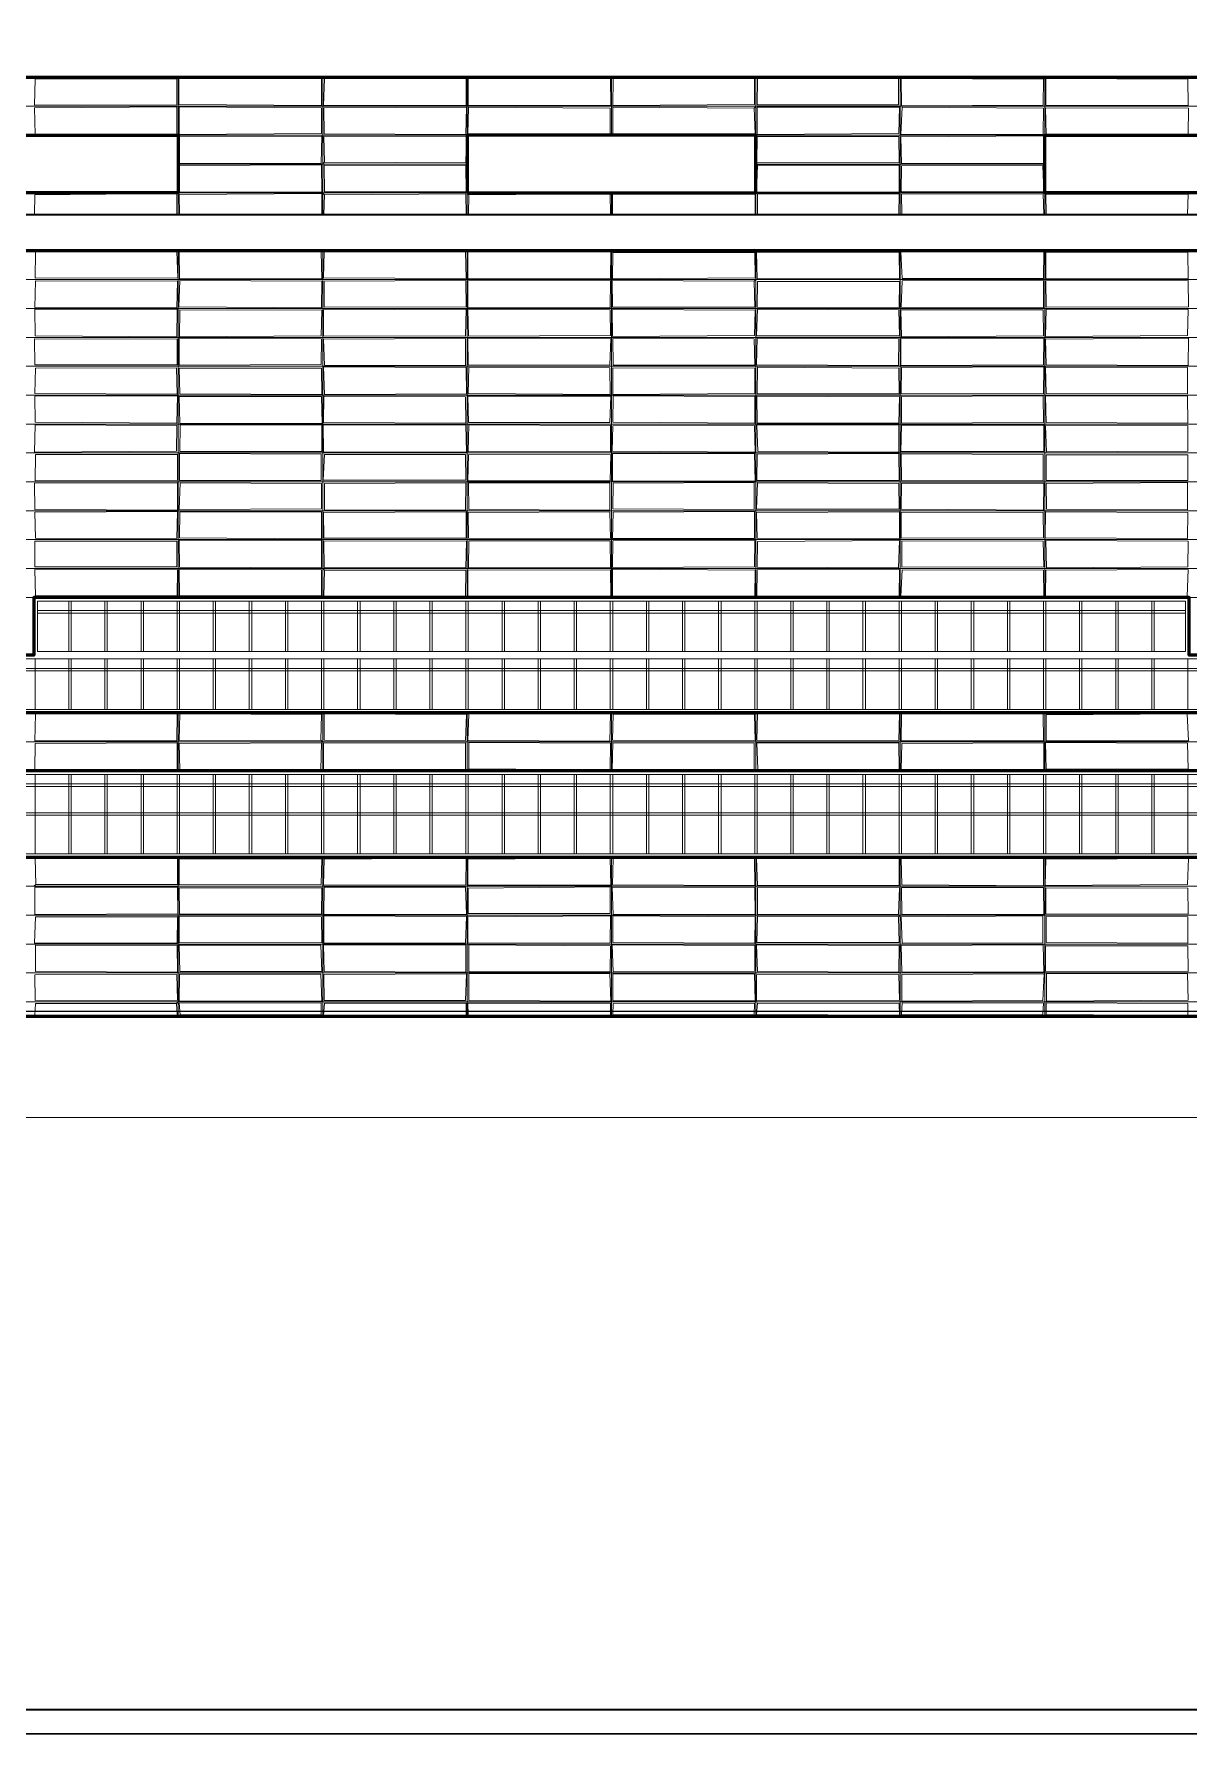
# Model space of a CAD drawing. Extents: x -50000 to 1632000, y -47600 to 308800.
# Drawn here: x 862013 to 909987, y 189500 to 260593 of the extents above; entities that cross this region are included whole.
import ezdxf

# ---------------------------------------------------------------- set-up
doc = ezdxf.new("R2010")
doc.units = 0
doc.header["$MEASUREMENT"] = 0
doc.layers.get('Defpoints').update_dxf_attribs({"color": 6})
doc.layers.add('1', color=7, linetype='Continuous')
doc.layers.add('2', color=7, linetype='Continuous')
doc.styles.get("Standard").update_dxf_attribs({"font": 'isocpeur.ttf'})
doc.dimstyles.get("Standard").update_dxf_attribs({"dimscale": 200, "dimtxt": 2.5, "dimasz": 1.5, "dimexe": 1.5, "dimexo": 5, "dimgap": 1, "dimtad": 1, "dimtoh": 1, "dimdec": 0, "dimrnd": 10, "dimzin": 0, "dimtxsty": 'Standard', "dimblk": 'OBLIQUE', "dimcen": 1, "dimdle": 1.5, "dimclrd": 256, "dimclre": 256, "dimclrt": 256, "dimadec": 0, "dimazin": 0, "dimtfac": 1, "dimtdec": 0, "dimtix": 1, "dimtmove": 0, "dimatfit": 3, "dimldrblk": 'NONE', "dimfxl": 1, "dimtolj": 1, "dimtzin": 0, "dimlwd": 18, "dimlwe": 18, "dimarcsym": 1})

# ---------------------------------------------------------------- blocks, each defined once
blk = doc.blocks.new('_Oblique')
at = {"color": 0, "linetype": 'ByBlock', "lineweight": -2}
blk.add_line((-0.5, -0.5), (0.5, 0.5), dxfattribs=at)
blk = doc.blocks.new('*D18')
at = {"layer": '1', "linetype": 'Continuous', "lineweight": 18, "transparency": 16777216}
blk.add_line((837700, 215600), (1240300, 215600), dxfattribs=at)
at = {"layer": 'Defpoints', "color": 0, "linetype": 'Continuous', "transparency": 16777216}
for p in [(838000, 220000), (1240000, 220000), (1240000, 215600)]:
    blk.add_point(p, dxfattribs=at)
at = {"layer": '1', "linetype": 'Continuous', "lineweight": 18, "transparency": 16777216, "xscale": 300, "yscale": 300, "zscale": 300, "rotation": 180}
blk.add_blockref('_Oblique', (838000, 215600), dxfattribs=at)
at = {"layer": '1', "linetype": 'Continuous', "lineweight": 18, "transparency": 16777216, "xscale": 300, "yscale": 300, "zscale": 300}
blk.add_blockref('_Oblique', (1240000, 215600), dxfattribs=at)
at = {"layer": '1', "linetype": 'Continuous', "lineweight": 18, "transparency": 16777216, "insert": (1039000, 216050), "char_height": 500, "attachment_point": 5}
blk.add_mtext('\\A1;402000', dxfattribs=at)
blk = doc.blocks.new('_None')
blk = doc.blocks.new('*D19')
at = {"layer": '2', "linetype": 'Continuous', "lineweight": 18, "transparency": 16777216}
blk.add_line((837700, -4400), (1240300, -4400), dxfattribs=at)
at = {"layer": 'Defpoints', "color": 0, "linetype": 'Continuous', "transparency": 16777216}
for p in [(1240000, 220000), (838000, 0), (1240000, -4400)]:
    blk.add_point(p, dxfattribs=at)
at = {"layer": '2', "linetype": 'Continuous', "lineweight": 18, "transparency": 16777216, "xscale": 300, "yscale": 300, "zscale": 300, "rotation": 180}
blk.add_blockref('_Oblique', (838000, -4400), dxfattribs=at)
at = {"layer": '2', "linetype": 'Continuous', "lineweight": 18, "transparency": 16777216, "xscale": 300, "yscale": 300, "zscale": 300}
blk.add_blockref('_Oblique', (1240000, -4400), dxfattribs=at)
at = {"layer": '2', "linetype": 'Continuous', "lineweight": 18, "transparency": 16777216, "insert": (1039000, -3950), "char_height": 500, "attachment_point": 5}
blk.add_mtext('\\A1;402000', dxfattribs=at)

msp = doc.modelspace()

# ---------------------------------------------------------------- linework, layer by layer
at = {"layer": '1', "color": 8, "linetype": 'Continuous', "lineweight": 13}
for p, q in [((1240300, 258800), (838000, 258800)), ((868000, 258800), (868000, 253100)), ((874000, 258800), (874000, 253100)), ((880000, 258800), (880000, 253100)), ((886000, 258800), (886000, 256400)), ((892000, 258800), (892000, 253100)), ((898000, 258800), (898000, 253100)), ((904000, 253100), (904000, 258800)), ((1240300, 257600), (838000, 257600)), ((844000, 256400), (958000, 256400)), ((880000, 255200), (868000, 255200)), ((904000, 255200), (892000, 255200)), ((916000, 254000), (838000, 254000)), ((886000, 254000), (886000, 253100)), ((1240300, 251600), (838000, 251600)), ((868000, 251600), (868000, 237200)), ((874000, 251600), (874000, 237200)), ((880000, 251600), (880000, 237200)), ((886000, 251600), (886000, 237200)), ((892000, 251600), (892000, 237200)), ((898000, 251600), (898000, 237200)), ((904000, 237200), (904000, 251600)), ((1240000, 250400), (838000, 250400)), ((1240000, 249200), (838000, 249200)), ((838000, 248000), (1240000, 248000)), ((1240000, 246800), (838000, 246800)), ((838000, 245600), (1240000, 245600)), ((838000, 244400), (1240000, 244400)), ((838000, 243200), (1240000, 243200)), ((838000, 242000), (1240000, 242000)), ((1240000, 240800), (838000, 240800)), ((838000, 239600), (1240000, 239600)), ((1240000, 238400), (838000, 238400)), ((838000, 237200), (1240000, 237200)), ((1240000, 232400), (838000, 232400)), ((868000, 232400), (868000, 230000)), ((874000, 232400), (874000, 230000)), ((880000, 232400), (880000, 230000)), ((886000, 232400), (886000, 230000)), ((892000, 232400), (892000, 230000)), ((898000, 232400), (898000, 230000)), ((904000, 232400), (904000, 230000)), ((838000, 231200), (1240000, 231200)), ((1240000, 226400), (838000, 226400)), ((868000, 226400), (868000, 219800)), ((874000, 226400), (874000, 219800)), ((880000, 219800), (880000, 226400)), ((886000, 226400), (886000, 219800)), ((892000, 226400), (892000, 219800)), ((898000, 226400), (898000, 219800)), ((904000, 226400), (904000, 219800)), ((1240000, 225200), (838000, 225200)), ((838000, 224000), (1240000, 224000)), ((838000, 222800), (1240000, 222800)), ((1240000, 221600), (838000, 221600)), ((1240000, 220400), (838000, 220400)), ((830684.8, 219800), (1240000, 219800))]:
    msp.add_line(p, q, dxfattribs=at)
at = {"layer": '1', "color": 8, "linetype": 'Continuous', "lineweight": 9}
for p, q in [((862027.6, 257649.2), (862045.1, 258730)), ((862045.1, 258730), (867941.3, 258740.2)), ((867938.9, 257654.5), (867941.3, 258740.2)), ((868027.1, 257668.5), (868028.3, 258761.8)), ((868028.3, 258761.8), (873954.6, 258752)), ((873945.1, 257635), (873954.6, 258752)), ((874036.9, 257633), (874070.6, 258743.5)), ((874070.6, 258743.5), (879959.1, 258767.5)), ((879963.5, 257636.9), (879959.1, 258767.5)), ((880038.6, 258756.9), (885953.5, 258768)), ((880048.4, 257631.4), (880038.6, 258756.9)), ((885967.1, 257630.7), (885953.5, 258768)), ((886060.4, 257637.1), (886064.9, 258745)), ((886064.9, 258745), (891937.7, 258769.4)), ((891945.1, 257669), (891937.7, 258769.4)), ((892052.7, 257665.1), (892072, 258739.3)), ((892072, 258739.3), (897931.2, 258762.7)), ((897932.1, 257664.7), (897931.2, 258762.7)), ((898036.1, 258758.5), (903950.5, 258729.3)), ((898051.9, 257625.6), (898036.1, 258758.5)), ((903935.5, 257642.5), (903950.5, 258729.3)), ((904047.4, 257642.2), (904052.8, 258759.9)), ((904052.8, 258759.9), (909953.8, 258727.8)), ((909955.3, 257633.2), (909953.8, 258727.8)), ((862027.6, 257649.2), (867938.9, 257654.5)), ((862030.6, 257535.2), (867932.7, 257573.1)), ((862057.2, 256431.6), (862030.6, 257535.2)), ((867931.8, 256441.1), (867932.7, 257573.1)), ((868027.1, 257668.5), (873945.1, 257635)), ((868031.4, 256429.3), (868032.8, 257572.4)), ((868032.8, 257572.4), (873953.2, 257534.6)), ((873943.4, 256470.6), (873953.2, 257534.6)), ((874036.9, 257633), (879963.5, 257636.9)), ((874040, 257534.2), (879968.9, 257556.9)), ((874057, 256455.1), (874040, 257534.2)), ((879946.6, 256433.5), (879968.9, 257556.9)), ((880031, 256446.7), (880062.3, 257562.4)), ((880048.4, 257631.4), (885967.1, 257630.7)), ((880062.3, 257562.4), (885948.2, 257525.9)), ((885948.2, 256469.5), (885948.2, 257525.9)), ((886051.8, 256445.6), (886053.6, 257563.8)), ((886053.6, 257563.8), (891926, 257528.5)), ((886060.4, 257637.1), (891945.1, 257669)), ((892000, 257600), (891926, 257528.5)), ((891969.7, 256454.2), (891926, 257528.5)), ((892050.1, 257565.1), (897970, 257556.9)), ((892050.7, 256427), (892050.1, 257565.1)), ((892052.7, 257665.1), (897932.1, 257664.7)), ((897932.8, 256465.1), (897970, 257556.9)), ((898025.8, 256428.4), (898074.8, 257557.3)), ((898051.9, 257625.6), (903935.5, 257642.5)), ((898074.8, 257557.3), (903943.8, 257528.2)), ((903931.3, 256435.5), (903943.8, 257528.2)), ((904030.9, 257539.9), (909971.3, 257525.4)), ((904057.5, 256430.9), (904030.9, 257539.9)), ((904047.4, 257642.2), (909955.3, 257633.2)), ((909967, 256432.4), (909971.3, 257525.4)), ((862057.2, 256431.6), (867931.8, 256441.1)), ((868031.4, 256429.3), (873943.4, 256470.6)), ((868044.2, 255231.2), (868046.6, 256327)), ((868046.6, 256327), (873958.6, 256355.4)), ((873936.3, 255225.7), (873958.6, 256355.4)), ((874046, 256344.6), (879969.3, 256327.9)), ((874070.1, 255273.2), (874046, 256344.6)), ((874057, 256455.1), (879946.6, 256433.5)), ((879948.1, 255246.1), (879969.3, 256327.9)), ((880031, 256446.7), (885948.2, 256469.5)), ((886051.8, 256445.6), (891969.7, 256454.2)), ((892043.5, 255267.4), (892050.4, 256350.1)), ((892050.4, 256350.1), (897937.2, 256350.7)), ((892050.7, 256427), (897932.8, 256465.1)), ((897953.4, 255253.9), (897937.2, 256350.7)), ((898025.8, 256428.4), (903931.3, 256435.5)), ((898026, 256325.8), (903957.3, 256373.3)), ((898047, 255227.2), (898026, 256325.8)), ((903956.6, 255231.4), (903957.3, 256373.3)), ((904057.5, 256430.9), (909967, 256432.4)), ((868044.2, 255231.2), (873936.3, 255225.7)), ((874000, 255200), (874070.1, 255273.2)), ((874070.1, 255273.2), (879948.1, 255246.1)), ((892043.5, 255267.4), (897953.4, 255253.9)), ((898047, 255227.2), (903956.6, 255231.4)), ((868025.7, 255135.9), (873947.3, 255172)), ((868042.2, 254047), (868025.7, 255135.9)), ((873969.5, 254034.2), (873947.3, 255172)), ((874065.2, 255157.3), (879952.8, 255140.6)), ((874071.3, 254047.3), (874065.2, 255157.3)), ((879955.3, 254041.1), (879952.8, 255140.6)), ((892031.5, 254035.8), (892071.8, 255156.9)), ((892071.8, 255156.9), (897958.2, 255155.7)), ((897949.9, 254035.4), (897958.2, 255155.7)), ((898032.3, 254041.3), (898048.5, 255132.6)), ((898048.5, 255132.6), (903926.6, 255145.6)), ((903965.9, 254053.5), (903926.6, 255145.6)), ((862030.1, 253100), (862039.7, 253926)), ((862039.7, 253926), (867942, 253973.3)), ((867936.1, 253100), (867942, 253973.3)), ((868040.3, 253933.4), (873960.8, 253971.6)), ((868043.2, 253100), (868040.3, 253933.4)), ((868042.2, 254047), (873969.5, 254034.2)), ((873962.7, 253100), (873960.8, 253971.6)), ((874000, 254000), (874072.3, 253925)), ((874044.5, 253100), (874072.3, 253925)), ((874071.3, 254047.3), (879955.3, 254041.1)), ((874072.3, 253925), (879947.3, 253961.9)), ((879966.9, 253100), (879947.3, 253961.9)), ((880000, 254000), (880074.4, 253927)), ((880064.2, 253100), (880074.4, 253927)), ((880074.4, 253927), (885944.6, 253963.8)), ((885962.2, 253100), (885944.6, 253963.8)), ((886043.5, 253952.7), (891964.8, 253953.1)), ((886047.8, 253100), (886043.5, 253952.7)), ((891968.9, 253100), (891964.8, 253953.1)), ((892031.5, 254035.8), (897949.9, 254035.4)), ((892067.6, 253963.2), (897952.1, 253957.8)), ((892071.9, 253100), (892067.6, 253963.2)), ((897933.5, 253100), (897952.1, 253957.8)), ((898032.3, 254041.3), (903965.9, 254053.5)), ((898046.7, 253947.1), (903942.6, 253964.6)), ((898065.7, 253100), (898046.7, 253947.1)), ((903965.1, 253100), (903942.6, 253964.6)), ((904048.3, 253945.1), (909967, 253942.9)), ((904056.7, 253100), (904048.3, 253945.1)), ((909937.6, 253100), (909967, 253942.9)), ((892000, 251600), (891925.6, 251670.2)), ((862054.1, 250464.6), (862068.5, 251544.5)), ((862068.5, 251544.5), (867935.8, 251555.2)), ((867974.9, 250470.1), (867935.8, 251555.2)), ((868042.3, 251547.8), (873942.7, 251555.1)), ((868050.5, 250436.4), (868042.3, 251547.8)), ((873968.1, 250438.2), (873942.7, 251555.1)), ((874026, 250472.1), (874065.5, 251559.7)), ((874065.5, 251559.7), (879936.1, 251566.9)), ((879964.9, 250448.7), (879936.1, 251566.9)), ((880025, 250439.1), (880033.3, 251536.9)), ((880033.3, 251536.9), (885971.1, 251571.6)), ((885955.2, 250446.5), (885971.1, 251571.6)), ((886045.2, 250432.1), (886062.2, 251530.2)), ((886062.2, 251530.2), (891958.3, 251528)), ((891963.9, 250469.8), (891958.3, 251528)), ((892029.7, 251539.6), (897959.6, 251543.1)), ((892048.7, 250431.1), (892029.7, 251539.6)), ((897971.3, 250429), (897959.6, 251543.1)), ((898028.9, 251549.4), (903970.4, 251572.7)), ((898074, 250451.6), (898028.9, 251549.4)), ((903950.4, 250441.7), (903970.4, 251572.7)), ((904045.5, 251536.8), (909944.1, 251535.8)), ((904049.2, 250445.2), (904045.5, 251536.8)), ((909968.1, 250429.7), (909944.1, 251535.8)), ((862034.5, 249243.6), (862069, 250344.8)), ((862054.1, 250464.6), (867974.9, 250470.1)), ((862069, 250344.8), (867971.1, 250330.7)), ((867933.5, 249226.5), (867971.1, 250330.7)), ((868025.8, 249269.5), (868063.9, 250365.9)), ((868050.5, 250436.4), (873968.1, 250438.2)), ((868063.9, 250365.9), (873957.4, 250342.3)), ((873943.8, 249230.2), (873957.4, 250342.3)), ((874026, 250472.1), (879964.9, 250448.7)), ((874061.5, 249258.8), (874064.4, 250338.6)), ((874064.4, 250338.6), (879945.2, 250366.1)), ((879955.2, 249273), (879945.2, 250366.1)), ((880025, 250439.1), (885955.2, 250446.5)), ((880025.4, 249241.4), (880028.3, 250346.7)), ((880028.3, 250346.7), (885959.6, 250368.3)), ((885939.1, 249232.7), (885959.6, 250368.3)), ((886025.8, 250368.9), (891928.6, 250329.7)), ((886035.7, 249257.4), (886025.8, 250368.9)), ((886045.2, 250432.1), (891963.9, 250469.8)), ((892000, 250400), (891928.6, 250329.7)), ((891961.7, 249253.4), (891928.6, 250329.7)), ((892048.7, 250431.1), (897971.3, 250429)), ((892058.7, 249254.6), (892060.4, 250328.5)), ((892060.4, 250328.5), (897972.7, 250328.8)), ((897949.5, 249246.2), (897972.7, 250328.8)), ((898041.1, 249255.8), (898072, 250342.9)), ((898072, 250342.9), (903947.8, 250364.1)), ((898074, 250451.6), (903950.4, 250441.7)), ((903955.6, 249228.1), (903947.8, 250364.1)), ((904043.8, 250347.4), (909968.2, 250367.6)), ((904059.3, 249256.2), (904043.8, 250347.4)), ((904049.2, 250445.2), (909968.1, 250429.7)), ((909969, 249272.5), (909968.2, 250367.6)), ((862032.3, 249170.3), (867956.4, 249173.8)), ((862054.4, 248071.6), (862032.3, 249170.3)), ((862034.5, 249243.6), (867933.5, 249226.5)), ((867942.8, 248028), (867956.4, 249173.8)), ((868025.8, 249269.5), (873943.8, 249230.2)), ((868054.3, 248029.9), (868059.6, 249147.2)), ((868059.6, 249147.2), (873967.9, 249135.9)), ((873941.5, 248068.3), (873967.9, 249135.9)), ((874029, 249139.4), (879965.1, 249168.3)), ((874034.2, 248059.9), (874029, 249139.4)), ((874061.5, 249258.8), (879955.2, 249273)), ((879932.1, 248051.4), (879965.1, 249168.3)), ((880025.4, 249241.4), (885939.1, 249232.7)), ((880032.2, 249152.1), (885946.4, 249144.6)), ((880051.2, 248058.1), (880032.2, 249152.1)), ((885962.1, 248074.9), (885946.4, 249144.6)), ((886028.6, 249165.8), (891972.1, 249126.6)), ((886039.7, 248032.2), (886028.6, 249165.8)), ((886035.7, 249257.4), (891961.7, 249253.4)), ((891940.4, 248073.5), (891972.1, 249126.6)), ((892031.7, 248069.9), (892065.9, 249171.9)), ((892058.7, 249254.6), (897949.5, 249246.2)), ((892065.9, 249171.9), (897945.3, 249142.8)), ((897962, 248059.1), (897945.3, 249142.8)), ((898027.3, 249142.6), (903942.3, 249141.5)), ((898054.2, 248026.4), (898027.3, 249142.6)), ((898041.1, 249255.8), (903955.6, 249228.1)), ((903956.5, 248058.5), (903942.3, 249141.5)), ((904054.8, 249174.7), (904029.2, 248042.4)), ((909955, 249165.4), (904054.8, 249174.7)), ((904059.3, 249256.2), (909969, 249272.5)), ((909936.5, 248073.7), (909955, 249165.4)), ((862025, 247942.8), (867946.2, 247932.4)), ((862041, 246856), (862025, 247942.8)), ((862054.4, 248071.6), (867942.8, 248028)), ((867950.1, 246863.5), (867946.2, 247932.4)), ((868038.9, 247952.9), (873948.5, 247946.6)), ((868041.3, 246849.3), (868038.9, 247952.9)), ((868054.3, 248029.9), (873941.5, 248068.3)), ((873939.1, 246871.6), (873948.5, 247946.6)), ((874034.2, 248059.9), (879932.1, 248051.4)), ((874038.3, 247928.7), (879935.5, 247954.5)), ((874071.6, 246840.5), (874038.3, 247928.7)), ((879937.6, 246829), (879935.5, 247954.5)), ((880037, 247954), (885972.9, 247936.6)), ((880042.8, 246860.4), (880037, 247954)), ((880051.2, 248058.1), (885962.1, 248074.9)), ((885931.6, 246844), (885972.9, 247936.6)), ((886039.7, 248032.2), (891940.4, 248073.5)), ((886054.2, 247955.1), (891929.2, 247944.4)), ((886071.7, 246851.1), (886054.2, 247955.1)), ((891954, 246844.2), (891929.2, 247944.4)), ((892028.9, 246863.9), (892056.3, 247967.1)), ((892031.7, 248069.9), (897962, 248059.1)), ((892056.3, 247967.1), (897944.7, 247946.5)), ((897932.2, 246833.9), (897944.7, 247946.5)), ((898026.3, 246836.5), (898026.5, 247943.1)), ((898026.5, 247943.1), (903966.4, 247954.3)), ((898054.2, 248026.4), (903956.5, 248058.5)), ((903951.4, 246859.9), (903966.4, 247954.3)), ((904029.2, 248042.4), (909936.5, 248073.7)), ((904037, 247926.9), (909974.7, 247968.7)), ((904060, 246865), (904037, 247926.9)), ((909958.3, 246836), (909974.7, 247968.7)), ((862039.6, 245667.8), (862058.9, 246727.1)), ((862041, 246856), (867950.1, 246863.5)), ((862058.9, 246727.1), (867931.3, 246737.1)), ((867956.5, 245643.2), (867931.3, 246737.1)), ((868040.5, 246727.6), (873953.1, 246725.2)), ((868057, 245656.7), (868040.5, 246727.6)), ((868041.3, 246849.3), (873939.1, 246871.6)), ((873968.2, 245630.9), (873953.1, 246725.2)), ((874033.4, 246774.9), (879954.9, 246756.4)), ((874071.4, 245625.7), (874033.4, 246774.9)), ((874071.6, 246840.5), (879937.6, 246829)), ((879970.2, 245655.8), (879954.9, 246756.4)), ((880042.8, 246860.4), (885931.6, 246844)), ((880044.3, 245673.8), (880074, 246761.2)), ((880074, 246761.2), (885927, 246732.9)), ((885942.8, 245629.7), (885927, 246732.9)), ((886053.6, 246734.8), (891956.9, 246728.1)), ((886060.6, 245634.8), (886053.6, 246734.8)), ((886071.7, 246851.1), (891954, 246844.2)), ((891960.3, 245666.3), (891956.9, 246728.1)), ((892028.9, 246863.9), (897932.2, 246833.9)), ((892054.8, 245657.2), (892060.6, 246768.6)), ((892060.6, 246768.6), (897942.8, 246728.5)), ((897948.2, 245651.4), (897942.8, 246728.5)), ((898026.3, 246836.5), (903951.4, 246859.9)), ((898042, 245671.2), (898053.1, 246755.4)), ((898053.1, 246755.4), (903961.9, 246774.9)), ((903955.5, 245657.4), (903961.9, 246774.9)), ((904036.4, 246768.7), (909934.3, 246746.4)), ((904067.7, 245672.4), (904036.4, 246768.7)), ((904060, 246865), (909958.3, 246836)), ((909929.2, 245656.1), (909934.3, 246746.4)), ((862039.6, 245667.8), (867956.5, 245643.2)), ((862042.4, 245556.1), (867960.5, 245573.6)), ((862053.7, 244472.4), (862042.4, 245556.1)), ((867939.2, 244442.9), (867960.5, 245573.6)), ((868033.4, 245550.7), (873944, 245540.1)), ((868064.7, 244431), (868033.4, 245550.7)), ((868057, 245656.7), (873968.2, 245630.9)), ((873973.1, 244425.6), (873944, 245540.1)), ((874034.3, 244467.2), (874044.6, 245552.5)), ((874044.6, 245552.5), (879927.8, 245533.2)), ((874071.4, 245625.7), (879970.2, 245655.8)), ((879945.8, 244438.7), (879927.8, 245533.2)), ((880035.7, 245560.3), (885968.4, 245564.9)), ((880056.3, 244471.8), (880035.7, 245560.3)), ((880044.3, 245673.8), (885942.8, 245629.7)), ((885929.2, 244465.7), (885968.4, 245564.9)), ((886053.5, 244473.2), (886073, 245567.2)), ((886060.6, 245634.8), (891960.3, 245666.3)), ((886073, 245567.2), (891950.2, 245547.6)), ((891953.3, 244435.8), (891950.2, 245547.6)), ((892043.3, 245560.5), (897966.1, 245525.7)), ((892051.8, 244432.1), (892043.3, 245560.5)), ((892054.8, 245657.2), (897948.2, 245651.4)), ((897945.4, 244435.6), (897966.1, 245525.7)), ((898042, 245671.2), (903955.5, 245657.4)), ((898051.9, 245542.9), (903941.5, 245571.1)), ((898053.6, 244441.4), (898051.9, 245542.9)), ((903956.8, 244467.1), (903941.5, 245571.1)), ((904040.2, 245571), (909936.6, 245555.4)), ((904066, 244460.5), (904040.2, 245571)), ((904067.7, 245672.4), (909929.2, 245656.1)), ((909950.4, 244435.7), (909936.6, 245555.4)), ((862030.7, 243239.7), (862051.3, 244365.6)), ((862051.3, 244365.6), (867932.8, 244341.6)), ((862053.7, 244472.4), (867939.2, 244442.9)), ((867931.4, 243271.5), (867932.8, 244341.6)), ((868064.3, 243266.3), (868070.6, 244361.9)), ((868064.7, 244431), (873973.1, 244425.6)), ((868070.6, 244361.9), (873967.7, 244371.4)), ((873957.6, 243258), (873967.7, 244371.4)), ((874025.7, 244374.6), (879942.9, 244369.8)), ((874035.2, 243243.9), (874025.7, 244374.6)), ((874034.3, 244467.2), (879945.8, 244438.7)), ((879968.8, 243238), (879942.9, 244369.8)), ((880040, 243254.5), (880069.8, 244374.2)), ((880056.3, 244471.8), (885929.2, 244465.7)), ((880069.8, 244374.2), (885958.9, 244334.7)), ((885960.5, 243246.9), (885958.9, 244334.7)), ((886031.8, 243272.5), (886059.1, 244332.3)), ((886053.5, 244473.2), (891953.3, 244435.8)), ((886059.1, 244332.3), (891936.8, 244335.9)), ((891967.2, 243233.4), (891936.8, 244335.9)), ((892033.2, 244360.7), (897941, 244366)), ((892073.6, 243264.2), (892033.2, 244360.7)), ((892051.8, 244432.1), (897945.4, 244435.6)), ((897937.8, 243231.8), (897941, 244366)), ((898025.4, 243257), (898052.1, 244356.9)), ((898052.1, 244356.9), (903967.3, 244350.6)), ((898053.6, 244441.4), (903956.8, 244467.1)), ((903966.5, 243265.9), (903967.3, 244350.6)), ((904028, 244331.4), (909946.5, 244335.9)), ((904069.7, 243245.1), (904028, 244331.4)), ((904066, 244460.5), (909950.4, 244435.7)), ((909951.6, 243268.3), (909946.5, 244335.9)), ((862030.7, 243239.7), (867931.4, 243271.5)), ((868045.5, 242054), (868052.7, 243172.2)), ((868052.7, 243172.2), (873931.1, 243146.4)), ((868064.3, 243266.3), (873957.6, 243258)), ((873938.6, 242062.2), (873931.1, 243146.4)), ((874035.2, 243243.9), (879968.8, 243238)), ((880032, 242038.8), (880062.2, 243138.3)), ((880040, 243254.5), (885960.5, 243246.9)), ((880062.2, 243138.3), (885968.1, 243127.7)), ((886031.8, 243272.5), (891967.2, 243233.4)), ((886035.1, 243166.1), (891944.9, 243175)), ((886046, 242029.2), (886035.1, 243166.1)), ((891964.1, 242030.5), (891944.9, 243175)), ((892033.2, 242052.8), (892052.6, 243146.5)), ((892052.6, 243146.5), (897939.9, 243171.6)), ((892073.6, 243264.2), (897937.8, 243231.8)), ((897946.8, 242053.1), (897939.9, 243171.6)), ((898025.4, 243257), (903966.5, 243265.9)), ((898039.6, 243162.5), (903936, 243140.6)), ((898049, 242060.1), (898039.6, 243162.5)), ((903939.8, 242049), (903936, 243140.6)), ((904069.7, 243245.1), (909951.6, 243268.3)), ((862046.1, 242042.1), (862069.6, 243129.3)), ((862069.6, 243129.3), (867971.7, 243135.7)), ((867963.8, 242067.9), (867971.7, 243135.7)), ((874025, 242067.8), (874074.1, 243138)), ((874074.1, 243138), (879937.3, 243133.3)), ((879944.8, 242063.8), (879937.3, 243133.3)), ((885941.7, 242040.2), (885968.1, 243127.7)), ((904062.2, 243127.2), (909943, 243129.1)), ((904067.3, 242062.1), (904062.2, 243127.2)), ((909941.2, 242051.1), (909943, 243129.1)), ((862030.6, 241943.6), (867965.4, 241955.1)), ((862037.2, 240846.9), (862030.6, 241943.6)), ((862046.1, 242042.1), (867963.8, 242067.9)), ((867972.8, 240827.5), (867965.4, 241955.1)), ((868029.4, 240848.6), (868073.6, 241952.7)), ((868045.5, 242054), (873938.6, 242062.2)), ((868073.6, 241952.7), (873951, 241938.2)), ((873946.4, 240872.9), (873951, 241938.2)), ((874025, 242067.8), (879944.8, 242063.8)), ((874069.9, 241928.8), (879951.6, 241952.6)), ((874072.3, 240843.1), (874069.9, 241928.8)), ((879934.2, 240829), (879951.6, 241952.6)), ((880032, 242038.8), (885941.7, 242040.2)), ((880053, 241964.4), (885926.8, 241961.7)), ((880066.1, 240853.4), (880053, 241964.4)), ((885932, 240827), (885926.8, 241961.7)), ((886046, 242029.2), (891964.1, 242030.5)), ((886054.8, 240874), (886070.4, 241942.2)), ((886070.4, 241942.2), (891933.2, 241968.3)), ((891932.3, 240858.3), (891933.2, 241968.3)), ((892031.8, 240867), (892066, 241958.2)), ((892033.2, 242052.8), (897946.8, 242053.1)), ((892066, 241958.2), (897941.1, 241934.4)), ((897952.1, 240867.9), (897941.1, 241934.4)), ((898038.3, 240870.8), (898046.5, 241941.2)), ((898046.5, 241941.2), (903968.5, 241951.5)), ((898049, 242060.1), (903939.8, 242049)), ((903949.8, 240826.8), (903968.5, 241951.5)), ((904060, 241925.4), (909938.7, 241973.2)), ((904074.9, 240862.2), (904060, 241925.4)), ((904067.3, 242062.1), (909941.2, 242051.1)), ((909931.6, 240840.6), (909938.7, 241973.2)), ((862032.3, 240735.4), (867964.6, 240770.6)), ((862072.6, 239666.9), (862032.3, 240735.4)), ((862037.2, 240846.9), (867972.8, 240827.5)), ((867939.8, 239653.7), (867964.6, 240770.6)), ((868029.4, 240848.6), (873946.4, 240872.9)), ((868047.8, 239671.9), (868066, 240761.1)), ((868066, 240761.1), (873952.7, 240759.9)), ((873947.3, 239637.9), (873952.7, 240759.9)), ((874028.8, 240726.4), (879962.3, 240751)), ((874050.3, 239658.4), (874028.8, 240726.4)), ((874072.3, 240843.1), (879934.2, 240829)), ((879965.4, 239665.6), (879962.3, 240751)), ((880038.9, 240727.5), (885933.3, 240753.7)), ((880062.3, 239657), (880038.9, 240727.5)), ((880066.1, 240853.4), (885932, 240827)), ((885957.7, 239641.3), (885933.3, 240753.7)), ((886043.1, 239647.6), (886072.5, 240739.1)), ((886054.8, 240874), (891932.3, 240858.3)), ((886072.5, 240739.1), (891943.6, 240770.5)), ((891942.1, 239650.6), (891943.6, 240770.5)), ((892031.5, 240727.3), (897960.2, 240752.2)), ((892056.6, 239660.4), (892031.5, 240727.3)), ((892031.8, 240867), (897952.1, 240867.9)), ((897971.2, 239640.2), (897960.2, 240752.2)), ((898032.8, 239654.7), (898043, 240730.8)), ((898038.3, 240870.8), (903949.8, 240826.8)), ((898043, 240730.8), (903939.2, 240734.9)), ((903943.9, 239672), (903939.2, 240734.9)), ((904025.8, 239672.1), (904034.5, 240760.1)), ((904034.5, 240760.1), (909948, 240731)), ((904074.9, 240862.2), (909931.6, 240840.6)), ((909936.1, 239644.9), (909948, 240731)), ((862072.6, 239666.9), (867939.8, 239653.7)), ((868047.8, 239671.9), (873947.3, 239637.9)), ((874050.3, 239658.4), (879965.4, 239665.6)), ((880062.3, 239657), (885957.7, 239641.3)), ((886043.1, 239647.6), (891942.1, 239650.6)), ((892056.6, 239660.4), (897971.2, 239640.2)), ((898032.8, 239654.7), (903943.9, 239672)), ((904025.8, 239672.1), (909936.1, 239644.9)), ((862037.2, 239541.8), (867939.6, 239530.3)), ((862039.2, 238472.4), (862037.2, 239541.8)), ((867942.7, 238471.3), (867939.6, 239530.3)), ((868034, 239560.9), (873952.5, 239573.9)), ((868054, 238457.9), (868034, 239560.9)), ((873943.4, 238432.8), (873952.5, 239573.9)), ((874051.4, 239551.7), (879970.7, 239539.2)), ((874063.3, 238448.1), (874051.4, 239551.7)), ((879946.1, 238429.7), (879970.7, 239539.2)), ((880055.6, 238431.2), (880066.2, 239550.1)), ((880066.2, 239550.1), (885947, 239556.3)), ((885951.8, 238435.6), (885947, 239556.3)), ((886041.4, 238439.2), (886058.9, 239552.1)), ((886058.9, 239552.1), (891958.1, 239558.1)), ((891935.4, 238468.4), (891958.1, 239558.1)), ((892053.3, 238452.1), (892066.5, 239526.3)), ((892066.5, 239526.3), (897970.3, 239564.6)), ((897929.6, 238433.5), (897970.3, 239564.6)), ((898061.9, 238453.9), (898069.6, 239543.1)), ((898069.6, 239543.1), (903937.7, 239533.8)), ((903961.7, 238463.6), (903937.7, 239533.8)), ((904054, 239557.7), (909956.6, 239534.6)), ((904068.9, 238434.6), (904054, 239557.7)), ((909950.4, 238469.5), (909956.6, 239534.6)), ((862039.2, 238472.4), (867942.7, 238471.3)), ((862041.3, 238354.1), (867969.1, 238339.1)), ((862072.3, 237258.7), (862041.3, 238354.1)), ((867948.7, 237264.3), (867969.1, 238339.1)), ((868039.5, 238353.1), (873948, 238351.8)), ((868045.6, 237262.2), (868039.5, 238353.1)), ((868054, 238457.9), (873943.4, 238432.8)), ((873951.3, 237261.3), (873948, 238351.8)), ((874000, 238400), (874072.8, 238327.8)), ((874044.1, 237244.8), (874072.8, 238327.8)), ((874063.3, 238448.1), (879946.1, 238429.7)), ((874072.8, 238327.8), (879948.6, 238331.4)), ((879929.1, 237238.3), (879948.6, 238331.4)), ((880026.9, 237271.6), (880029.7, 238330.5)), ((880029.7, 238330.5), (885958.6, 238348.9)), ((880055.6, 238431.2), (885951.8, 238435.6)), ((885969.4, 237231.2), (885958.6, 238348.9)), ((886037.5, 237264.5), (886046.6, 238367.3)), ((886041.4, 238439.2), (891935.4, 238468.4)), ((886046.6, 238367.3), (891973.7, 238332.5)), ((891961.1, 237245.4), (891973.7, 238332.5)), ((892042.6, 237248.4), (892051.5, 238349.4)), ((892051.5, 238349.4), (897962, 238355.1)), ((892053.3, 238452.1), (897929.6, 238433.5)), ((897953.2, 237254.7), (897962, 238355.1)), ((898074.9, 238342.8), (898029.3, 237256.9)), ((898061.9, 238453.9), (903961.7, 238463.6)), ((903946.2, 238334.7), (898074.9, 238342.8)), ((903964.9, 237245.2), (903946.2, 238334.7)), ((904033.6, 237261.2), (904051.6, 238330.4)), ((904051.6, 238330.4), (909960.8, 238353.5)), ((904068.9, 238434.6), (909950.4, 238469.5)), ((909926.4, 237237.5), (909960.8, 238353.5)), ((862072.3, 237258.7), (867948.7, 237264.3)), ((868045.6, 237262.2), (873951.3, 237261.3)), ((874044.1, 237244.8), (879929.1, 237238.3)), ((880026.9, 237271.6), (885969.4, 237231.2)), ((886037.5, 237264.5), (891961.1, 237245.4)), ((892042.6, 237248.4), (897953.2, 237254.7)), ((898029.3, 237256.9), (903964.9, 237245.2)), ((904033.6, 237261.2), (909926.4, 237237.5)), ((862035.7, 231239.2), (862063, 232347.1)), ((862063, 232347.1), (867953.8, 232357.5)), ((867936.3, 231236.7), (867953.8, 232357.5)), ((868037.4, 231262.5), (868069.3, 232365.7)), ((868069.3, 232365.7), (873945.5, 232338.5)), ((873927.7, 231270.9), (873945.5, 232338.5)), ((874062.9, 231264), (874066.5, 232367.8)), ((874066.5, 232367.8), (879968.8, 232337.7)), ((879930.1, 231254.6), (879968.8, 232337.7)), ((880029.7, 231261.5), (880071, 232347)), ((880071, 232347), (885953, 232357.1)), ((885928.5, 231230.9), (885953, 232357.1)), ((886042.7, 231271.5), (886067.3, 232348.3)), ((886067.3, 232348.3), (891944.8, 232341.4)), ((891964.9, 231252.7), (891944.8, 232341.4)), ((892033, 231274.1), (892067.6, 232359.4)), ((892067.6, 232359.4), (897969.6, 232372.9)), ((897934.4, 231252.9), (897969.6, 232372.9)), ((898033.6, 231241.2), (898051, 232350.3)), ((898051, 232350.3), (903932.8, 232357.8)), ((903950.6, 231235.8), (903932.8, 232357.8)), ((904060.2, 231248.8), (904062.4, 232329.2)), ((904062.4, 232329.2), (909925.1, 232367.6)), ((909972.1, 231249), (909925.1, 232367.6)), ((862035.7, 231239.2), (867936.3, 231236.7)), ((862038.2, 230061.4), (862048.8, 231126.9)), ((862048.8, 231126.9), (867954.3, 231154)), ((867953.4, 230039.5), (867954.3, 231154)), ((868037.4, 231262.5), (873927.7, 231270.9)), ((868037.5, 231128.2), (873950, 231157.2)), ((868061.9, 230042.9), (868037.5, 231128.2)), ((873927.2, 230034.6), (873950, 231157.2)), ((874000, 231200), (873927.7, 231270.9)), ((874027.6, 230049.5), (874029.5, 231141.3)), ((874029.5, 231141.3), (879937.1, 231153)), ((874062.9, 231264), (879930.1, 231254.6)), ((879928.9, 230037.4), (879937.1, 231153)), ((880029.7, 231261.5), (885928.5, 231230.9)), ((880072.9, 230074.1), (880074.3, 231174.5)), ((880074.3, 231174.5), (885961.4, 231141.2)), ((885947.6, 230039.7), (885961.4, 231141.2)), ((886031.3, 230028.7), (886049.2, 231161.5)), ((886042.7, 231271.5), (891964.9, 231252.7)), ((886049.2, 231161.5), (891926.2, 231151.7)), ((891930.4, 230032.3), (891926.2, 231151.7)), ((892033, 231274.1), (897934.4, 231252.9)), ((892040, 231158.6), (897938.8, 231156.9)), ((892074.7, 230064.2), (892040, 231158.6)), ((897957.5, 230039.7), (897938.8, 231156.9)), ((898033.6, 231241.2), (903950.6, 231235.8)), ((898035.2, 230054.5), (898058.6, 231127.2)), ((898058.6, 231127.2), (903965.8, 231159.9)), ((903959.5, 230054.3), (903965.8, 231159.9)), ((904027.8, 231173.2), (909932.5, 231144.2)), ((904063.4, 230061.7), (904027.8, 231173.2)), ((904060.2, 231248.8), (909972.1, 231249)), ((909956.6, 230068.4), (909932.5, 231144.2)), ((862038.2, 230061.4), (867953.4, 230039.5)), ((868061.9, 230042.9), (873927.2, 230034.6)), ((874027.6, 230049.5), (879928.9, 230037.4)), ((880000, 230000), (880072.9, 230074.1)), ((880072.9, 230074.1), (885947.6, 230039.7)), ((886031.3, 230028.7), (891930.4, 230032.3)), ((892074.7, 230064.2), (897957.5, 230039.7)), ((898035.2, 230054.5), (903959.5, 230054.3)), ((904063.4, 230061.7), (909956.6, 230068.4)), ((862049.7, 226372.3), (867962, 226371.7)), ((862073.8, 225271.7), (862049.7, 226372.3)), ((867963, 225274.4), (867962, 226371.7)), ((868035.8, 226333), (873968.2, 226347.8)), ((868035.9, 225264.6), (868035.8, 226333)), ((873938.8, 225268.8), (873968.2, 226347.8)), ((874027.1, 225242), (874057.1, 226325.9)), ((874057.1, 226325.9), (879955, 226370)), ((879943.8, 225262.4), (879955, 226370)), ((880030.4, 225241.6), (880034.5, 226329.2)), ((880034.5, 226329.2), (885939.7, 226370.8)), ((885969.2, 225246.5), (885939.7, 226370.8)), ((886045.4, 225258.5), (886069.3, 226372.5)), ((886069.3, 226372.5), (891942.9, 226360.4)), ((891960.3, 225235.6), (891942.9, 226360.4)), ((892025.7, 226371.2), (897950.8, 226367.4)), ((892063.9, 225227.8), (892025.7, 226371.2)), ((897952.9, 225251.9), (897950.8, 226367.4)), ((898031.1, 226337.2), (903957.2, 226368.2)), ((898064.7, 225263.1), (898031.1, 226337.2)), ((903946.4, 225225), (903957.2, 226368.2)), ((904025.4, 225230), (904050.4, 226330.2)), ((904050.4, 226330.2), (909968.9, 226354.4)), ((909933.9, 225271.5), (909968.9, 226354.4)), ((862000, 225200), (862073.8, 225271.7)), ((862044.5, 225159.5), (867969.7, 225158.4)), ((862044.9, 224029.8), (862044.5, 225159.5)), ((862073.8, 225271.7), (867963, 225274.4)), ((867974.3, 224052.1), (867969.7, 225158.4)), ((868035.9, 225264.6), (873938.8, 225268.8)), ((868040.9, 225134.9), (873961.4, 225133.7)), ((868053.2, 224039.6), (868040.9, 225134.9)), ((873955.6, 224041.2), (873961.4, 225133.7)), ((874027.1, 225242), (879943.8, 225262.4)), ((874047.2, 224027), (874056.8, 225161.1)), ((874056.8, 225161.1), (879934.3, 225169.9)), ((879974.6, 224049.6), (879934.3, 225169.9)), ((880030.4, 225241.6), (885969.2, 225246.5)), ((880045.3, 224065.9), (880049.2, 225127.3)), ((880049.2, 225127.3), (885943.1, 225171.3)), ((885939.5, 224070.6), (885943.1, 225171.3)), ((886028.5, 225162.1), (891954.9, 225154.4)), ((886064.7, 224027.2), (886028.5, 225162.1)), ((886045.4, 225258.5), (891960.3, 225235.6)), ((891970.2, 224035.9), (891954.9, 225154.4)), ((892062.1, 224029.4), (892072, 225143.6)), ((892063.9, 225227.8), (897952.9, 225251.9)), ((892072, 225143.6), (897961.4, 225136.4)), ((897930.4, 224045.1), (897961.4, 225136.4)), ((898043.6, 225152), (903946.4, 225155.3)), ((898067.3, 224030.8), (898043.6, 225152)), ((898064.7, 225263.1), (903946.4, 225225)), ((903962.6, 224029.8), (903946.4, 225155.3)), ((904025.4, 225230), (909933.9, 225271.5)), ((904049.3, 224059.6), (904054.4, 225130.5)), ((904054.4, 225130.5), (909948.5, 225126.8)), ((909965.1, 224046), (909948.5, 225126.8)), ((862044.9, 224029.8), (867974.3, 224052.1)), ((868032.5, 222845.8), (868037.9, 223953.3)), ((868037.9, 223953.3), (873946.7, 223935.9)), ((868053.2, 224039.6), (873955.6, 224041.2)), ((874040.2, 223971.8), (879974.5, 223945)), ((874045.4, 222840.6), (874040.2, 223971.8)), ((874047.2, 224027), (879974.6, 224049.6)), ((879928.5, 222835.6), (879974.5, 223945)), ((880035.2, 223931.6), (885953.7, 223970.7)), ((880045.3, 224065.9), (885939.5, 224070.6)), ((885945.4, 222853.7), (885953.7, 223970.7)), ((886049.6, 223968.6), (891974.5, 223925.3)), ((886053.5, 222870.5), (886049.6, 223968.6)), ((886064.7, 224027.2), (891970.2, 224035.9)), ((892032.4, 222866.7), (892070.4, 223958)), ((892062.1, 224029.4), (897930.4, 224045.1)), ((892070.4, 223958), (897930.7, 223927.8)), ((898000, 224000), (897930.7, 223927.8)), ((898034.8, 223930.9), (903925.7, 223969.6)), ((898067.3, 224030.8), (903962.6, 224029.8)), ((903925.9, 222854.9), (903925.7, 223969.6)), ((904049.3, 224059.6), (909965.1, 224046)), ((904056.4, 222869.9), (904063.2, 223944.4)), ((904063.2, 223944.4), (909944.7, 223926)), ((862026.3, 222843.4), (862063.3, 223931.8)), ((862063.3, 223931.8), (867965.3, 223928.2)), ((867947.9, 222844.1), (867965.3, 223928.2)), ((873967.2, 222866), (873946.7, 223935.9)), ((880033.7, 222834.6), (880035.2, 223931.6)), ((891956.7, 222836.1), (891974.5, 223925.3)), ((897947.5, 222862.7), (897930.7, 223927.8)), ((898071.6, 222843.5), (898034.8, 223930.9)), ((909949.2, 222838.1), (909944.7, 223926)), ((862026.3, 222843.4), (867947.9, 222844.1)), ((862061, 221665.4), (862067.8, 222760)), ((862067.8, 222760), (867950.7, 222736.4)), ((867971.4, 221637), (867950.7, 222736.4)), ((868032.5, 222845.8), (873967.2, 222866)), ((868035.2, 222757.1), (873925.2, 222749.2)), ((868062.1, 221663.9), (868035.2, 222757.1)), ((873964.9, 221657.3), (873925.2, 222749.2)), ((874030.7, 222766.8), (879941.2, 222761)), ((874065.2, 221664.1), (874030.7, 222766.8)), ((874045.4, 222840.6), (879928.5, 222835.6)), ((879953.5, 221630.4), (879941.2, 222761)), ((880033.7, 222834.6), (885945.4, 222853.7)), ((880070, 221648.9), (880071.6, 222767.9)), ((880071.6, 222767.9), (885955.8, 222727.5)), ((885949.3, 221648.7), (885955.8, 222727.5)), ((886034.4, 222770.7), (891952.6, 222738.3)), ((886063.1, 221651.3), (886034.4, 222770.7)), ((886053.5, 222870.5), (891956.7, 222836.1)), ((891957.6, 221668.3), (891952.6, 222738.3)), ((892029.5, 222767.1), (897947.1, 222737.7)), ((892065.4, 221656.4), (892029.5, 222767.1)), ((892032.4, 222866.7), (897947.5, 222862.7)), ((897944.1, 221631.4), (897947.1, 222737.7)), ((898034.9, 222736.6), (903940.2, 222764.1)), ((898058.4, 221649.5), (898034.9, 222736.6)), ((898071.6, 222843.5), (903925.9, 222854.9)), ((903965.5, 221639.7), (903940.2, 222764.1)), ((904037.7, 221672.4), (904039, 222728.4)), ((904039, 222728.4), (909952.7, 222732.9)), ((904056.4, 222869.9), (909949.2, 222838.1)), ((909967.5, 221657.1), (909952.7, 222732.9)), ((862035.1, 221526.3), (867943.3, 221531.8)), ((862055.6, 220456.3), (862035.1, 221526.3)), ((862061, 221665.4), (867971.4, 221637)), ((867962.2, 220470.9), (867943.3, 221531.8)), ((868032.7, 220425.3), (868047.4, 221552.5)), ((868047.4, 221552.5), (873928.8, 221556.8)), ((868062.1, 221663.9), (873964.9, 221657.3)), ((873963.7, 220434.9), (873928.8, 221556.8)), ((874046.4, 221531), (879969.6, 221564.4)), ((874056.7, 220456.6), (874046.4, 221531)), ((874065.2, 221664.1), (879953.5, 221630.4)), ((879928, 220450.9), (879969.6, 221564.4)), ((880068.6, 220455.9), (880073.3, 221569.4)), ((880070, 221648.9), (885949.3, 221648.7)), ((880073.3, 221569.4), (885935.7, 221573.8)), ((885973.8, 220427.7), (885935.7, 221573.8)), ((886052.9, 220441.1), (886058.4, 221558.8)), ((886058.4, 221558.8), (891936, 221568.9)), ((886063.1, 221651.3), (891957.6, 221668.3)), ((891972.7, 220442.1), (891936, 221568.9)), ((892029.3, 221526.5), (897941.2, 221538.9)), ((892029.8, 220448.1), (892029.3, 221526.5)), ((892065.4, 221656.4), (897944.1, 221631.4)), ((897961.5, 220466.2), (897941.2, 221538.9)), ((898057.2, 221531), (903971.6, 221559.2)), ((898065.5, 220435.6), (898057.2, 221531)), ((898058.4, 221649.5), (903965.5, 221639.7)), ((903928, 220449.8), (903971.6, 221559.2)), ((904037.7, 221672.4), (909967.5, 221657.1)), ((904068.5, 221573.6), (909930.7, 221560.2)), ((904073.9, 220429), (904068.5, 221573.6)), ((909967.9, 220467.4), (909930.7, 221560.2)), ((862055.6, 220456.3), (867962.2, 220470.9)), ((868000, 220400), (867928.1, 220326.2)), ((868032.7, 220425.3), (873963.7, 220434.9)), ((874056.7, 220456.6), (879928, 220450.9)), ((880068.6, 220455.9), (885973.8, 220427.7)), ((886052.9, 220441.1), (891972.7, 220442.1)), ((892029.8, 220448.1), (897961.5, 220466.2)), ((898065.5, 220435.6), (903928, 220449.8)), ((904073.9, 220429), (909967.9, 220467.4)), ((862034.6, 219836.7), (862070.4, 220333.6)), ((862034.6, 219836.7), (867953.6, 219859.5)), ((862070.4, 220333.6), (867928.1, 220326.2)), ((867953.6, 219859.5), (867928.1, 220326.2)), ((868030.7, 220339.6), (873939.9, 220354.1)), ((868074.4, 219865), (868030.7, 220339.6)), ((868074.4, 219865), (873935.7, 219859.5)), ((873935.7, 219859.5), (873939.9, 220354.1)), ((874069.3, 220342.6), (874035.3, 219839.3)), ((874035.3, 219839.3), (879965.6, 219864.2)), ((879958.3, 220350.4), (874069.3, 220342.6)), ((879965.6, 219864.2), (879958.3, 220350.4)), ((880029.3, 220349.3), (885959.3, 220342.9)), ((880049.4, 219856.2), (880029.3, 220349.3)), ((880049.4, 219856.2), (885962.8, 219836.9)), ((885962.8, 219836.9), (885959.3, 220342.9)), ((886051.7, 219874.9), (886067.9, 220338.2)), ((886051.7, 219874.9), (891926.2, 219864.4)), ((886067.9, 220338.2), (891946.8, 220344.7)), ((891926.2, 219864.4), (891946.8, 220344.7)), ((892026.4, 219871.1), (892065.1, 220350.8)), ((892026.4, 219871.1), (897964.5, 219846.4)), ((892065.1, 220350.8), (897948.6, 220334.1)), ((897964.5, 219846.4), (897948.6, 220334.1)), ((898044.5, 219868.5), (898074, 220361.5)), ((898044.5, 219868.5), (903925, 219857.9)), ((898074, 220361.5), (903949.1, 220350.6)), ((903925, 219857.9), (903949.1, 220350.6)), ((904066.9, 220352.8), (909945.5, 220327.5)), ((904068.1, 219869.8), (904066.9, 220352.8)), ((904068.1, 219869.8), (909942.2, 219832.5)), ((909942.2, 219832.5), (909945.5, 220327.5))]:
    msp.add_line(p, q, dxfattribs=at)
at = {"layer": '1', "linetype": 'Continuous', "lineweight": 40}
msp.add_line((838300, 253100), (1240000, 253100), dxfattribs=at)
at = {"layer": '1', "linetype": 'Continuous', "lineweight": 20}
for p, q in [((862150, 234950), (862150, 237050)), ((862150, 237050), (909850, 237050)), ((863450, 237050), (863450, 234950)), ((863550, 234950), (863550, 237050)), ((864950, 237050), (864950, 234950)), ((865050, 234950), (865050, 237050)), ((866450, 237050), (866450, 234950)), ((866550, 234950), (866550, 237050)), ((867950, 237050), (867950, 234950)), ((868050, 234950), (868050, 237050)), ((869450, 237050), (869450, 234950)), ((869550, 234950), (869550, 237050)), ((870950, 237050), (870950, 234950)), ((871050, 234950), (871050, 237050)), ((872450, 237050), (872450, 234950)), ((872550, 234950), (872550, 237050)), ((873950, 237050), (873950, 234950)), ((874050, 234950), (874050, 237050)), ((875450, 237050), (875450, 234950)), ((875550, 234950), (875550, 237050)), ((876950, 237050), (876950, 234950)), ((877050, 234950), (877050, 237050)), ((878450, 237050), (878450, 234950)), ((878550, 234950), (878550, 237050)), ((879950, 237050), (879950, 234950)), ((880050, 234950), (880050, 237050)), ((881450, 237050), (881450, 234950)), ((881550, 234950), (881550, 237050)), ((882950, 237050), (882950, 234950)), ((883050, 234950), (883050, 237050)), ((884450, 237050), (884450, 234950)), ((884550, 234950), (884550, 237050)), ((885950, 237050), (885950, 234950)), ((886050, 234950), (886050, 237050)), ((887450, 237050), (887450, 234950)), ((887550, 234950), (887550, 237050)), ((888950, 237050), (888950, 234950)), ((889050, 234950), (889050, 237050)), ((890450, 237050), (890450, 234950)), ((890550, 234950), (890550, 237050)), ((891950, 237050), (891950, 234950)), ((892050, 234950), (892050, 237050)), ((893450, 237050), (893450, 234950)), ((893550, 234950), (893550, 237050)), ((894950, 237050), (894950, 234950)), ((895050, 234950), (895050, 237050)), ((896450, 237050), (896450, 234950)), ((896550, 234950), (896550, 237050)), ((897950, 237050), (897950, 234950)), ((898050, 234950), (898050, 237050)), ((899450, 237050), (899450, 234950)), ((899550, 234950), (899550, 237050)), ((900950, 237050), (900950, 234950)), ((901050, 234950), (901050, 237050)), ((902450, 237050), (902450, 234950)), ((902550, 234950), (902550, 237050)), ((903950, 237050), (903950, 234950)), ((904050, 234950), (904050, 237050)), ((905450, 237050), (905450, 234950)), ((905550, 234950), (905550, 237050)), ((906950, 237050), (906950, 234950)), ((907050, 234950), (907050, 237050)), ((908450, 237050), (908450, 234950)), ((908550, 234950), (908550, 237050)), ((909850, 237050), (909850, 234950)), ((862150, 236650), (909850, 236650)), ((862150, 236550), (909850, 236550)), ((838150, 234650), (1240000, 234650)), ((862050, 232550), (862050, 234650)), ((909850, 234950), (862150, 234950)), ((863450, 234650), (863450, 232550)), ((863550, 232550), (863550, 234650)), ((864950, 234650), (864950, 232550)), ((865050, 232550), (865050, 234650)), ((866450, 234650), (866450, 232550)), ((866550, 232550), (866550, 234650)), ((867950, 234650), (867950, 232550)), ((868050, 232550), (868050, 234650)), ((869450, 234650), (869450, 232550)), ((869550, 232550), (869550, 234650)), ((870950, 234650), (870950, 232550)), ((871050, 232550), (871050, 234650)), ((872450, 234650), (872450, 232550)), ((872550, 232550), (872550, 234650)), ((873950, 234650), (873950, 232550)), ((874050, 232550), (874050, 234650)), ((875450, 234650), (875450, 232550)), ((875550, 232550), (875550, 234650)), ((876950, 234650), (876950, 232550)), ((877050, 232550), (877050, 234650)), ((878450, 234650), (878450, 232550)), ((878550, 232550), (878550, 234650)), ((879950, 234650), (879950, 232550)), ((880050, 232550), (880050, 234650)), ((881450, 234650), (881450, 232550)), ((881550, 232550), (881550, 234650)), ((882950, 234650), (882950, 232550)), ((883050, 232550), (883050, 234650)), ((884450, 234650), (884450, 232550)), ((884550, 232550), (884550, 234650)), ((885950, 234650), (885950, 232550)), ((886050, 232550), (886050, 234650)), ((887450, 234650), (887450, 232550)), ((887550, 232550), (887550, 234650)), ((888950, 234650), (888950, 232550)), ((889050, 232550), (889050, 234650)), ((890450, 234650), (890450, 232550)), ((890550, 232550), (890550, 234650)), ((891950, 234650), (891950, 232550)), ((892050, 232550), (892050, 234650)), ((893450, 234650), (893450, 232550)), ((893550, 232550), (893550, 234650)), ((894950, 234650), (894950, 232550)), ((895050, 232550), (895050, 234650)), ((896450, 234650), (896450, 232550)), ((896550, 232550), (896550, 234650)), ((897950, 234650), (897950, 232550)), ((898050, 232550), (898050, 234650)), ((899450, 234650), (899450, 232550)), ((899550, 232550), (899550, 234650)), ((900950, 234650), (900950, 232550)), ((901050, 232550), (901050, 234650)), ((902450, 234650), (902450, 232550)), ((902550, 232550), (902550, 234650)), ((903950, 234650), (903950, 232550)), ((904050, 232550), (904050, 234650)), ((905450, 234650), (905450, 232550)), ((905550, 232550), (905550, 234650)), ((906950, 234650), (906950, 232550)), ((907050, 232550), (907050, 234650)), ((908450, 234650), (908450, 232550)), ((908550, 232550), (908550, 234650)), ((909950, 234650), (909950, 232550)), ((838150, 234250), (1240000, 234250)), ((838150, 234150), (1240000, 234150)), ((1240000, 232550), (838150, 232550)), ((838150, 229850), (1240000, 229850)), ((862050, 226550), (862050, 229850)), ((863450, 229850), (863450, 226550)), ((863550, 226550), (863550, 229850)), ((864950, 229850), (864950, 226550)), ((865050, 226550), (865050, 229850)), ((866450, 229850), (866450, 226550)), ((866550, 226550), (866550, 229850)), ((867950, 229850), (867950, 226550)), ((868050, 226550), (868050, 229850)), ((869450, 229850), (869450, 226550)), ((869550, 226550), (869550, 229850)), ((870950, 229850), (870950, 226550)), ((871050, 226550), (871050, 229850)), ((872450, 229850), (872450, 226550)), ((872550, 226550), (872550, 229850)), ((873950, 229850), (873950, 226550)), ((874050, 226550), (874050, 229850)), ((875450, 229850), (875450, 226550)), ((875550, 226550), (875550, 229850)), ((876950, 229850), (876950, 226550)), ((877050, 226550), (877050, 229850)), ((878450, 229850), (878450, 226550)), ((878550, 226550), (878550, 229850)), ((879950, 229850), (879950, 226550)), ((880050, 226550), (880050, 229850)), ((881450, 229850), (881450, 226550)), ((881550, 226550), (881550, 229850)), ((882950, 229850), (882950, 226550)), ((883050, 226550), (883050, 229850)), ((884450, 229850), (884450, 226550)), ((884550, 226550), (884550, 229850)), ((885950, 229850), (885950, 226550)), ((886050, 226550), (886050, 229850)), ((887450, 229850), (887450, 226550)), ((887550, 226550), (887550, 229850)), ((888950, 229850), (888950, 226550)), ((889050, 226550), (889050, 229850)), ((890450, 229850), (890450, 226550)), ((890550, 226550), (890550, 229850)), ((891950, 229850), (891950, 226550)), ((892050, 226550), (892050, 229850)), ((893450, 229850), (893450, 226550)), ((893550, 226550), (893550, 229850)), ((894950, 229850), (894950, 226550)), ((895050, 226550), (895050, 229850)), ((896450, 229850), (896450, 226550)), ((896550, 226550), (896550, 229850)), ((897950, 229850), (897950, 226550)), ((898050, 226550), (898050, 229850)), ((899450, 229850), (899450, 226550)), ((899550, 226550), (899550, 229850)), ((900950, 229850), (900950, 226550)), ((901050, 226550), (901050, 229850)), ((902450, 229850), (902450, 226550)), ((902550, 226550), (902550, 229850)), ((903950, 229850), (903950, 226550)), ((904050, 226550), (904050, 229850)), ((905450, 229850), (905450, 226550)), ((905550, 226550), (905550, 229850)), ((906950, 229850), (906950, 226550)), ((907050, 226550), (907050, 229850)), ((908450, 229850), (908450, 226550)), ((908550, 226550), (908550, 229850)), ((909950, 229850), (909950, 226550)), ((838150, 229450), (1240000, 229450)), ((838150, 229350), (1240000, 229350)), ((838150, 228250), (1240000, 228250)), ((838150, 228150), (1240000, 228150)), ((1240000, 226550), (838150, 226550))]:
    msp.add_line(p, q, dxfattribs=at)
at = {"layer": '1', "lineweight": 70}
msp.add_line((1240300, 230000), (838000, 230000), dxfattribs=at)
at = {"layer": '1', "linetype": 'Continuous', "lineweight": 100}
msp.add_line((830684.8, 219800), (1253400.4, 219800), dxfattribs=at)
at = {"layer": '1', "linetype": 'Continuous', "lineweight": 40, "flags": 128}
msp.add_lwpolyline([(795000, 191000), (1294600, 191000), (1294600, 307800), (795000, 307800)], close=True, dxfattribs=at)
at = {"layer": '1', "lineweight": 70}
for points in [[(1240000, 254000), (1186000, 254000), (1186000, 256400), (1240300, 256400), (1240300, 258800), (838000, 258800), (838000, 256400), (868000, 256400), (868000, 254000), (838000, 254000)], [(927700, 254000), (904000, 254000), (904000, 256400), (927700, 256400)], [(1240300, 251600), (838000, 251600), (838000, 219800)], [(1240300, 234800), (1192000, 234800), (1192000, 237200), (1144000, 237200), (1144000, 234800), (1102000, 234800), (1102000, 237200), (1054000, 237200), (1054000, 234800), (1000000, 234800), (1000000, 237200), (952000, 237200), (952000, 234800), (910000, 234800), (910000, 237200), (862000, 237200), (862000, 234800), (838000, 234800)], [(1240300, 230000), (1240300, 232400), (838000, 232400)], [(1240300, 219800), (1240300, 226400), (838000, 226400)]]:
    msp.add_lwpolyline(points, dxfattribs=at)
msp.add_lwpolyline([(880000, 254000), (892000, 254000), (892000, 256400), (880000, 256400)], close=True, dxfattribs=at)
at = {"layer": 'Defpoints'}
msp.add_line((1463800, 220000), (-50000, 220000), dxfattribs=at)
at = {"layer": 'Defpoints', "linetype": 'Continuous'}
msp.add_xline((1315800, 258800), (-1, 0), dxfattribs=at)
at = {"layer": 'Defpoints'}
for points in [[(791000, 190000), (959200, 190000), (959200, 308800), (791000, 308800)], [(791000, 71200), (959200, 71200), (959200, 190000), (791000, 190000)]]:
    msp.add_lwpolyline(points, close=True, dxfattribs=at)

# ---------------------------------------------------------------- dimensions: what is measured, and where the dimension line sits
at = {"layer": '1', "linetype": 'Continuous', "lineweight": 18}
dim = msp.add_linear_dim(base=(1240000, 215600), p1=(838000, 220000), p2=(1240000, 220000), dimstyle='Standard', override={"dimse1": 1, "dimse2": 1, "dimsd1": 0, "dimsd2": 0}, dxfattribs=at)
dim.commit()
dim.dimension.update_dxf_attribs({"geometry": '*D18', "text_midpoint": (1039000, 216050)})
at = {"layer": '2', "linetype": 'Continuous', "lineweight": 18}
dim = msp.add_linear_dim(base=(1240000, -4400), p1=(838000, 0), p2=(1240000, 220000), dimstyle='Standard', override={"dimse1": 1, "dimse2": 1, "dimsd1": 0, "dimsd2": 0}, dxfattribs=at)
dim.commit()
dim.dimension.update_dxf_attribs({"geometry": '*D19', "text_midpoint": (1039000, -3950)})

doc.saveas('drawing.dxf')
